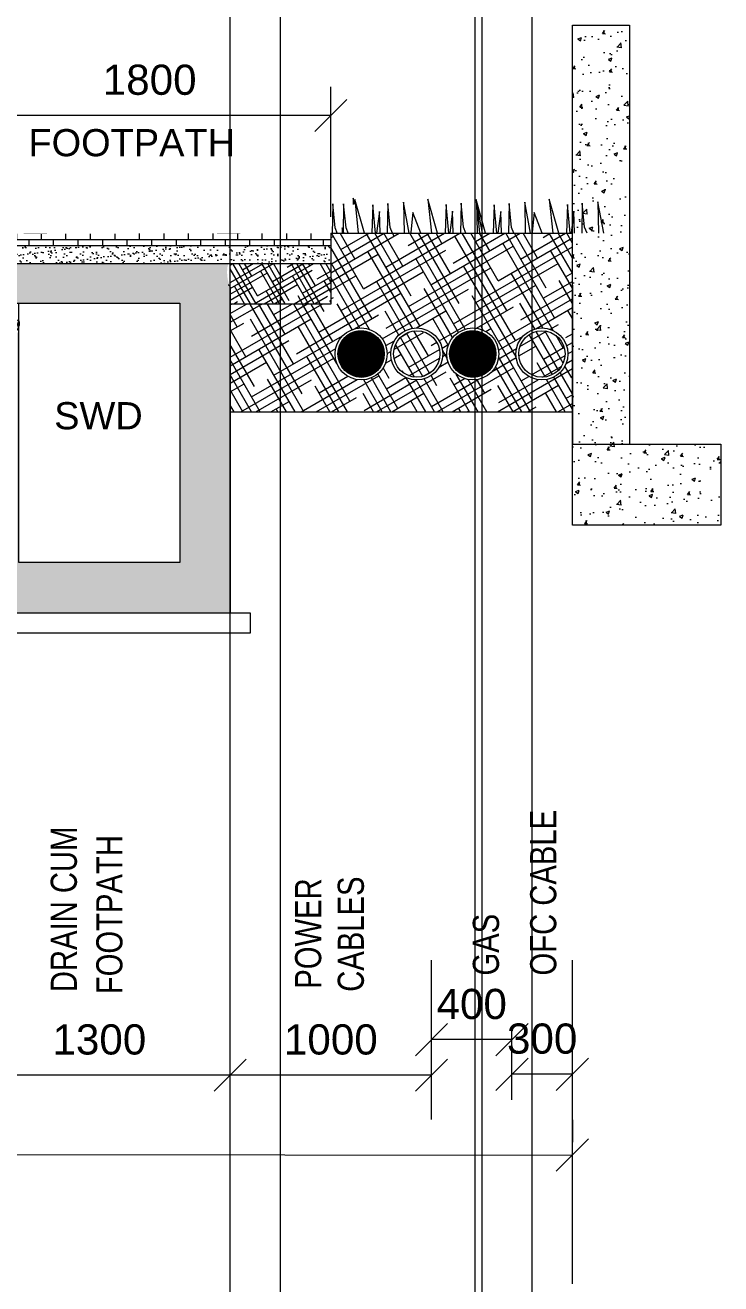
# Model space of a CAD drawing. Header units: inches. Extents: x 1863003 to 1881330, y 133141 to 515800.
# Drawn here: x 1876024 to 1879480, y 159774 to 166031 of the extents above; entities that cross this region are included whole.
import ezdxf

# ---------------------------------------------------------------- set-up
doc = ezdxf.new("R2010")
doc.units = ezdxf.units.IN
doc.header["$MEASUREMENT"] = 0
doc.layers.get('0').update_dxf_attribs({"color": 4, "linetype": 'ELEC_LINE', "lineweight": 13})
doc.layers.get('Defpoints').update_dxf_attribs({"lineweight": 13})
doc.layers.add('DIM', color=7, linetype='Continuous', lineweight=13)
doc.layers.add('DIMEN', color=7, linetype='Continuous', lineweight=13)
doc.styles.add('ARIAL', font='arial.ttf')
doc.styles.get("Standard").update_dxf_attribs({"font": 'romans.shx'})
doc.linetypes.add('ELEC_LINE', pattern='A,12.7,-5.08,["EL",Standard,S=2.54,R=0,X=-2.54,Y=-1.27],-5.08', length=22.86)
doc.dimstyles.get("Standard").update_dxf_attribs({"dimtxt": 180, "dimasz": 160, "dimexe": 50, "dimexo": 50, "dimgap": 100, "dimtad": 1, "dimdec": 0, "dimzin": 0, "dimdsep": 46, "dimtxsty": 'ARIAL', "dimcen": 0.09, "dimclrd": 256, "dimclre": 256, "dimclrt": 256, "dimadec": 0, "dimazin": 0, "dimtm": 1e-09, "dimtfac": 1, "dimtdec": 0, "dimtofl": 0, "dimtmove": 0, "dimatfit": 3, "dimfxl": 0, "dimtolj": 1, "dimtzin": 0, "dimlwd": 9, "dimlwe": -1, "dimarcsym": 0})

# ---------------------------------------------------------------- blocks, each defined once
blk = doc.blocks.new('_Oblique')
at = {"color": 0, "linetype": 'ByBlock', "lineweight": -2}
blk.add_line((-0.5, -0.5), (0.5, 0.5), dxfattribs=at)
blk = doc.blocks.new('*D245')
at = {"layer": 'Defpoints', "color": 0, "ltscale": 0.02}
for p in [(1875742.303417261, 160811.027869636), (1875742.303417261, 160811.027869636), (1877042.303417261, 160811.027869636)]:
    blk.add_point(p, dxfattribs=at)
at = {"layer": 'DIMEN', "lineweight": 9, "ltscale": 0.02}
blk.add_line((1877042.303417261, 160811.027869636), (1875742.303417261, 160811.027869636), dxfattribs=at)
at = {"layer": 'DIMEN', "lineweight": 9, "ltscale": 0.02, "xscale": 160, "yscale": 160, "zscale": 160, "rotation": 180}
blk.add_blockref('_Oblique', (1875742.303417261, 160811.027869636), dxfattribs=at)
at = {"layer": 'DIMEN', "lineweight": 9, "ltscale": 0.02, "xscale": 160, "yscale": 160, "zscale": 160}
blk.add_blockref('_Oblique', (1877042.303417261, 160811.027869636), dxfattribs=at)
at = {"layer": 'DIMEN', "ltscale": 0.02, "insert": (1876392.303417261, 160987.6649774122), "char_height": 150, "attachment_point": 5, "style": 'ARIAL'}
blk.add_mtext('\\A1;1300', dxfattribs=at)
blk = doc.blocks.new('*D249')
at = {"layer": 'Defpoints', "color": 0, "ltscale": 0.02}
for p in [(1867442.303417261, 160646.2464845365), (1878742.303417261, 160638.6935116831), (1878742.153301422, 160414.1052582053)]:
    blk.add_point(p, dxfattribs=at)
at = {"layer": 'DIMEN', "ltscale": 0.02}
for p, q in [((1867442.269997034, 160596.2464957056), (1867442.119881195, 160371.6582422278)), ((1878742.269997034, 160588.6935228522), (1878742.119881195, 160364.1052693744))]:
    blk.add_line(p, q, dxfattribs=at)
at = {"layer": 'DIMEN', "lineweight": 9, "ltscale": 0.02}
blk.add_line((1867442.153301421, 160421.6582310587), (1878742.153301422, 160414.1052582053), dxfattribs=at)
at = {"layer": 'DIMEN', "lineweight": 9, "ltscale": 0.02, "xscale": 160, "yscale": 160, "zscale": 160}
for p, rotation in [((1867442.153301421, 160421.6582310587), 179.9617032386878), ((1878742.153301422, 160414.1052582053), 359.9617032386878)]:
    blk.add_blockref('_Oblique', p, dxfattribs=dict(at, rotation=rotation))
at = {"layer": 'DIMEN', "ltscale": 0.02, "insert": (1873092.272016175, 160595.4908454756), "char_height": 150, "attachment_point": 5, "rotation": 359.9617032386878, "style": 'ARIAL'}
blk.add_mtext('\\A1;12000 ROW', dxfattribs=at)
blk = doc.blocks.new('*D250')
at = {"layer": 'Defpoints', "color": 0, "ltscale": 0.02}
for p in [(1878442.303417261, 160815.3306194593), (1878442.303417261, 160638.6935116831), (1878742.303417261, 160638.6935116831)]:
    blk.add_point(p, dxfattribs=at)
at = {"layer": 'DIMEN', "ltscale": 0.02}
for p, q in [((1878442.303417261, 160688.6935116831), (1878442.303417261, 160865.3306194593)), ((1878742.303417261, 160688.6935116831), (1878742.303417261, 160865.3306194593))]:
    blk.add_line(p, q, dxfattribs=at)
at = {"layer": 'DIMEN', "lineweight": 9, "ltscale": 0.02}
blk.add_line((1878742.303417261, 160815.3306194593), (1878442.303417261, 160815.3306194593), dxfattribs=at)
at = {"layer": 'DIMEN', "lineweight": 9, "ltscale": 0.02, "xscale": 160, "yscale": 160, "zscale": 160, "rotation": 180}
blk.add_blockref('_Oblique', (1878442.303417261, 160815.3306194593), dxfattribs=at)
at = {"layer": 'DIMEN', "lineweight": 9, "ltscale": 0.02, "xscale": 160, "yscale": 160, "zscale": 160}
blk.add_blockref('_Oblique', (1878742.303417261, 160815.3306194593), dxfattribs=at)
at = {"layer": 'DIMEN', "ltscale": 0.02, "insert": (1878592.303417261, 160991.9677272356), "char_height": 150, "attachment_point": 5, "style": 'ARIAL'}
blk.add_mtext('\\A1;300', dxfattribs=at)
blk = doc.blocks.new('*D251')
at = {"layer": 'Defpoints', "color": 0, "ltscale": 0.02}
for p in [(1878042.303417261, 160987.6138177942), (1878042.303417261, 160811.027869636), (1878442.303417261, 160811.027869636)]:
    blk.add_point(p, dxfattribs=at)
at = {"layer": 'DIMEN', "ltscale": 0.02}
for p, q in [((1878042.303417261, 160861.027869636), (1878042.303417261, 161037.6138177942)), ((1878442.303417261, 160861.027869636), (1878442.303417261, 161037.6138177942))]:
    blk.add_line(p, q, dxfattribs=at)
at = {"layer": 'DIMEN', "lineweight": 9, "ltscale": 0.02}
blk.add_line((1878442.303417261, 160987.6138177942), (1878042.303417261, 160987.6138177942), dxfattribs=at)
at = {"layer": 'DIMEN', "lineweight": 9, "ltscale": 0.02, "xscale": 160, "yscale": 160, "zscale": 160, "rotation": 180}
blk.add_blockref('_Oblique', (1878042.303417261, 160987.6138177942), dxfattribs=at)
at = {"layer": 'DIMEN', "lineweight": 9, "ltscale": 0.02, "xscale": 160, "yscale": 160, "zscale": 160}
blk.add_blockref('_Oblique', (1878442.303417261, 160987.6138177942), dxfattribs=at)
at = {"layer": 'DIMEN', "ltscale": 0.02, "insert": (1878242.303417261, 161164.1997659524), "char_height": 150, "attachment_point": 5, "style": 'ARIAL'}
blk.add_mtext('\\A1;400', dxfattribs=at)
blk = doc.blocks.new('*D252')
at = {"layer": 'Defpoints', "color": 0, "ltscale": 0.02}
for p in [(1877042.303417261, 160811.027869636), (1877042.303417261, 160811.027869636), (1878042.303417261, 160811.027869636)]:
    blk.add_point(p, dxfattribs=at)
at = {"layer": 'DIMEN', "lineweight": 9, "ltscale": 0.02}
blk.add_line((1878042.303417261, 160811.027869636), (1877042.303417261, 160811.027869636), dxfattribs=at)
at = {"layer": 'DIMEN', "lineweight": 9, "ltscale": 0.02, "xscale": 160, "yscale": 160, "zscale": 160, "rotation": 180}
blk.add_blockref('_Oblique', (1877042.303417261, 160811.027869636), dxfattribs=at)
at = {"layer": 'DIMEN', "lineweight": 9, "ltscale": 0.02, "xscale": 160, "yscale": 160, "zscale": 160}
blk.add_blockref('_Oblique', (1878042.303417261, 160811.027869636), dxfattribs=at)
at = {"layer": 'DIMEN', "ltscale": 0.02, "insert": (1877542.303417261, 160987.6138177942), "char_height": 150, "attachment_point": 5, "style": 'ARIAL'}
blk.add_mtext('\\A1;1000', dxfattribs=at)
blk = doc.blocks.new('*D357')
at = {"layer": 'Defpoints', "color": 0, "ltscale": 0.02}
for p in [(1875742.274070687, 165582.5886607658), (1875742.274070687, 165481.9390446051), (1877542.274070687, 165481.9390446051)]:
    blk.add_point(p, dxfattribs=at)
at = {"layer": 'DIMEN', "ltscale": 0.02}
for p, q in [((1875742.274070687, 165531.9390446051), (1875742.274070687, 165632.5886607658)), ((1877542.274070687, 165531.9390446051), (1877542.274070687, 165632.5886607658))]:
    blk.add_line(p, q, dxfattribs=at)
at = {"layer": 'DIMEN', "lineweight": 9, "ltscale": 0.02}
blk.add_line((1877542.274070687, 165582.5886607658), (1875742.274070687, 165582.5886607658), dxfattribs=at)
at = {"layer": 'DIMEN', "lineweight": 9, "ltscale": 0.02, "xscale": 160, "yscale": 160, "zscale": 160, "rotation": 180}
blk.add_blockref('_Oblique', (1875742.274070687, 165582.5886607658), dxfattribs=at)
at = {"layer": 'DIMEN', "lineweight": 9, "ltscale": 0.02, "xscale": 160, "yscale": 160, "zscale": 160}
blk.add_blockref('_Oblique', (1877542.274070687, 165582.5886607658), dxfattribs=at)
at = {"layer": 'DIMEN', "ltscale": 0.02, "insert": (1876642.274070687, 165759.174608924), "char_height": 150, "attachment_point": 5, "style": 'ARIAL'}
blk.add_mtext('\\A1;1800', dxfattribs=at)

msp = doc.modelspace()

# ---------------------------------------------------------------- hatches: boundary and pattern name
at = {"layer": 'DIM', "linetype": 'Continuous'}
h = msp.add_hatch(dxfattribs=at)
h.set_pattern_fill('AR-CONC')
h.set_pattern_definition([(49.99999999999999, (-750, -347582.644650226), (182.184668996004, -15.93908553890309), [19.05, -209.55]), (355, (-750, -347582.644650226), (-35.24342142496934, 191.0568452390351), [15.24, -167.64058417]), (100.4514447, (-734.8179929999169, -347583.972903726), (146.9412470903533, 175.1177519121951), [16.19000879999999, -178.0902445999999]), (46.18420000000001, (-750, -347531.844650226), (271.0790408921299, -42.04232793272715), [28.575, -314.325]), (96.63555760999992, (-727.4100999999791, -347535.348150226), (237.404134051503, 247.4261245977215), [24.28502314, -267.13560816]), (351.1841511700001, (-750, -347531.844650226), (237.404134064977, 247.4261245855326), [22.85996707, -251.45973192]), (21, (-724.6000000000931, -347544.544650226), (151.6143912691325, -102.2651981870876), [19.05, -209.55]), (326.0000000000001, (-724.6000000000931, -347544.544650226), (61.80202834764707, 184.1879661223193), [15.24, -167.64]), (71.45144499999999, (-711.9654673999175, -347553.066750126), (213.4164192787161, 81.92276888590524), [16.1900088, -178.0899376]), (37.50000000000001, (-750, -347582.644650226), (3.088603250591817, 84.55503887315311), [0, -165.608, 0, -170.18, 0, -168.275]), (7.499999999999999, (-750, -347582.644650226), (66.81966251030575, 100.1805748181195), [0, -97.02799999999999, 0, -161.798, 0, -64.135]), (327.5, (-806.6419999999925, -347582.644650226), (135.5905951668714, -5.728743992673444), [0, -63.5, 0, -198.12, 0, -262.89]), (317.5, (-832.0419999998994, -347582.644650226), (148.129181386018, 25.42649103333303), [0, -82.55, 0, -131.572, 0, -186.69])])
h.paths.add_polyline_path([(1879026.77256499, 166031.4988495655), (1878742.303417261, 166031.4988495655), (1878742.303417261, 164902.7659324092), (1878748.777303586, 164973.0762449796), (1878742.303417261, 164751.0164932109), (1878742.303417261, 163947.5108432011), (1879026.77256499, 163947.5108432011)])
h.paths.add_polyline_path([(1879479.828695668, 163947.5108432011), (1878742.303417261, 163947.5108432011), (1878742.303417261, 163545.0886475202), (1879479.828695668, 163545.0886475202)])
h = msp.add_hatch(dxfattribs=at)
h.set_pattern_fill('AR-BRSTD', scale=0.6)
h.set_pattern_definition([(0, (1949.999999999302, -347325.0341684531), (0, 40.64508), []), (90, (1949.999999999302, -347325.0341684531), (-60.95999999999999, 40.64508), [40.64508, -40.64508])])
h.paths.add_polyline_path([(1877542.274070687, 164996.6033789085), (1877542.274070687, 164936.6033789085), (1875742.303417261, 164936.6033789085), (1875762.303417261, 164993.5322290454)])
at = {"layer": 'DIM', "linetype": 'Continuous', "ltscale": 0.02}
h = msp.add_hatch(dxfattribs=at)
h.set_pattern_fill('HOUND', color=31, scale=600, angle=30, style=0)
h.set_pattern_definition([(29.99999999999999, (0, 0), (111.1538105676658, 107.4759526419164), [600, -300]), (120, (0, 0), (42.52404735808353, -148.6538105676658), [599.9999999999999, -299.9999999999999])])
h.paths.add_polyline_path([(1878742.303417261, 164996.6033789085), (1877542.274070687, 164996.6033789085), (1877542.274070687, 164645.1952928058), (1877042.303417261, 164645.1952928058), (1877042.303417261, 164108.9520081244), (1878742.303417261, 164108.9520081244)])
h.paths.add_polyline_path([(1878376.840648338, 164396.7877597163, -1), (1878118.399854848, 164396.7877597163, -1)], flags=16)
h.paths.add_polyline_path([(1878098.239776324, 164396.7877597163, -1), (1877839.798982835, 164396.7877597163, -1)], flags=16)
h.paths.add_polyline_path([(1878362.836584421, 164396.7877597163, -1), (1878132.403918765, 164396.7877597163, -1)], flags=0)
h.paths.add_polyline_path([(1878084.235712407, 164396.7877597163, -1), (1877853.803046752, 164396.7877597163, -1)], flags=0)
h.paths.add_polyline_path([(1877822.045443517, 164396.7877597163, -1), (1877563.604650027, 164396.7877597163, -1)], flags=16)
h.paths.add_polyline_path([(1877808.0413796, 164396.7877597163, -1), (1877577.608713944, 164396.7877597163, -1)], flags=0)
h.paths.add_polyline_path([(1878720.349089828, 164396.7877597163, -1), (1878461.908296339, 164396.7877597163, -1)], flags=16)
h.paths.add_polyline_path([(1878706.345025911, 164396.7877597163, -1), (1878475.912360256, 164396.7877597163, -1)], flags=0)
at = {"layer": 'DIM', "linetype": 'Continuous'}
h = msp.add_hatch(dxfattribs=at)
h.set_pattern_fill('AR-SAND')
h.set_pattern_definition([(37.50000000000001, (1949.999999999302, -347325.0341684531), (-1.600031295984046, 48.94132373293424), [0, -38.608, 0, -43.18, 0, -41.275]), (7.499999999999999, (1949.999999999302, -347325.0341684531), (44.95232831380027, 71.68251005683543), [0, -20.828, 0, -34.798, 0, -13.335]), (327.5, (1918.757999999216, -347325.0341684531), (79.0992370241458, 0.1437184678545762), [0, -12.7, 0, -45.72, 0, -59.69]), (317.5, (1918.757999999216, -347325.0341684531), (76.35564524722972, 22.29293232572163), [0, -6.35, 0, -29.972, 0, -34.29])])
h.paths.add_polyline_path([(1877542.274070687, 164936.6033789085), (1877542.274070687, 164846.6033789085), (1875742.303417261, 164846.6033789085), (1875742.274070687, 164936.6033789085)])
h = msp.add_hatch(dxfattribs=at)
h.set_pattern_fill('AR-CONC', scale=10)
h.set_pattern_definition([(49.99999999999999, (0, -271416.9108993956), (71.72601826007535, -6.275213498259511), [7.5, -82.5]), (355, (0, -271416.9108993956), (-13.8751333613, 75.21921337000119), [6, -66]), (100.45144446, (5.9771681, -271417.4338337956), (57.8508846727112, 68.94399909686294), [6.374019199999998, -70.11421119999997]), (46.18420000000001, (0, -271396.9108993956), (106.7241330671572, -16.55192807930765), [11.25, -123.75]), (96.63563549, (8.8936745, -271398.2902300956), (93.46619456742283, 97.41186007745505), [9.5610342, -105.171376]), (351.1841639899999, (0, -271396.9108993956), (93.46619450547732, 97.41186002699902), [9, -99.0000001]), (21, (10, -271401.9108993956), (59.69070521184616, -40.26188906653388), [7.5, -82.5]), (326.0000000000001, (10, -271401.9108993956), (24.33153319215817, 72.5150045046853), [6, -66]), (71.45144474, (14.9742254, -271405.2660567956), (84.02223767299711, 32.25311528063538), [6.374019000000001, -70.1142112]), (37.50000000000001, (0, -271416.9108993956), (1.215985531729067, 33.28938538313115), [0, -65.19999999999999, 0, -67, 0, -66.25]), (7.499999999999999, (0, -271416.9108993956), (26.30695374421486, 39.44117118823603), [0, -38.2, 0, -63.7, 0, -25.25]), (327.5, (-22.3, -271416.9108993956), (53.3822436172409, -2.255487173437976), [0, -25, 0, -78, 0, -103.5]), (317.5, (-32.3, -271416.9108993956), (58.31861693423862, 10.01049823323177), [0, -32.5, 0, -51.8, 0, -73.5])])
edge = h.paths.add_edge_path()
edge.add_arc((1877209.649685939, 164802.4521268571), 182.7594924258065, 166.0201188882999, 203.6998144574025, ccw=False)
edge.add_line((1877032.303417261, 164846.6033789085), (1875792.303417261, 164846.6033789085))
edge.add_arc((1881722.129583455, 162256.2099341344), 6470.933206270354, 156.4023035529412, 157.5338840571957)
edge.add_line((1875742.303417261, 164728.9928971357), (1875742.303417261, 164649.06694046))
edge.add_line((1875742.303417261, 164649.06694046), (1876792.303417261, 164649.06694046))
edge.add_line((1876792.303417261, 164649.06694046), (1876792.303417261, 163359.4548447532))
edge.add_line((1876792.303417261, 163359.4548447532), (1875992.303417261, 163359.4548447532))
edge.add_line((1875992.303417261, 163359.4548447532), (1875992.303417261, 164500.7569224047))
edge.add_line((1875992.303417261, 164500.7569224047), (1875742.303417261, 164588.9928971357))
edge.add_line((1875742.303417261, 164588.9928971357), (1875742.303417261, 163109.4548447532))
edge.add_line((1875742.303417261, 163109.4548447532), (1877042.303417261, 163109.4548447532))
edge.add_line((1877042.303417261, 163109.4548447532), (1877042.303417261, 164728.9928971357))
at = {"layer": 'DIM', "linetype": 'Continuous', "ltscale": 0.02}
h = msp.add_hatch(dxfattribs=at)
h.set_pattern_fill('HOUND', color=130, scale=400, angle=30, style=0)
h.set_pattern_definition([(29.99999999999999, (1949.999999999302, -347325.0341684531), (74.10254037844388, 71.65063509461096), [400, -200]), (120, (1949.999999999302, -347325.0341684531), (28.34936490538902, -99.10254037844388), [399.9999999999994, -199.9999999999997])])
h.paths.add_polyline_path([(1877542.274070687, 164846.6033789085), (1877542.274070687, 164646.6033789086), (1877042.303417261, 164646.6033789086), (1877042.303417261, 164846.6033789085)])
h = msp.add_hatch(dxfattribs=at)
h.set_pattern_fill('ANSI31')
h.set_pattern_definition([(45, (0, 194.8812001207843), (-0.08838834764831845, 0.08838834764831845), [])])
h.paths.add_polyline_path([(1877808.0413796, 164396.7877597163, 1), (1877577.608713944, 164396.7877597163, 1)])
h.paths.add_polyline_path([(1878362.836584421, 164396.7877597163, 1), (1878132.403918765, 164396.7877597163, 1)])

# ---------------------------------------------------------------- linework, layer by layer
at = {"color": 7, "linetype": 'Continuous', "ltscale": 0.02}
msp.add_line((1877042.303417261, 164704.1616605594), (1877042.303417261, 164846.6033789085), dxfattribs=at)
at = {"color": 8, "linetype": 'Continuous', "ltscale": 0.02}
for p in [(1877042.303417261, 502880.9297705453), (1877292.303417261, 500369.9108982697), (1878259.153346671, 500590.1132772009), (1878293.434488517, 500590.1132772009), (1878542.303417261, 500369.9108982697)]:
    msp.add_xline(p, (0, 1), dxfattribs=at)
at = {"color": 66, "linetype": 'Continuous', "lineweight": 9, "ltscale": 0.25, "flags": 128}
for points in [[(1877663.110516916, 165140.4610791822), (1877652.569998142, 165171.4898365492), (1877652.716576844, 165140.4610791823)], [(1877708.760077257, 164996.6033789085), (1877661.094189425, 165164.385152196), (1877678.423434651, 164996.6033789085)], [(1877849.166081757, 164996.6033789085), (1877837.348420649, 165025.8462821473), (1877825.679237626, 165145.5254565881), (1877822.66445883, 164996.6033789085)], [(1877932.011855555, 164996.6033789085), (1877903.008139485, 165151.3804394735), (1877906.046081893, 164996.6033789085)], [(1878072.623204106, 164996.6033789085), (1878024.603030612, 165165.6322217269), (1878042.061078707, 164996.6033789085)], [(1878213.178889496, 164996.6033789085), (1878200.857261837, 165027.0933516782), (1878189.188078814, 165146.7725261191), (1878186.14805434, 164996.6033789085)], [(1878311.306375936, 164996.6033789085), (1878263.640488104, 165164.385152196), (1878280.96973333, 164996.6033789085)], [(1878295.754385446, 164996.6033789085), (1878266.516980674, 165152.6275090046), (1878269.579400387, 164996.6033789085)], [(1878451.712380436, 164996.6033789085), (1878439.894719328, 165025.8462821473), (1878428.225536305, 165145.5254565881), (1878425.210757509, 164996.6033789085)], [(1878534.558154234, 164996.6033789085), (1878505.554438165, 165151.3804394735), (1878508.592380572, 164996.6033789085)], [(1878675.169502785, 164996.6033789085), (1878627.149329292, 165165.6322217269), (1878644.607377386, 164996.6033789085)], [(1878815.725188175, 164996.6033789085), (1878803.403560516, 165027.0933516782), (1878791.734377493, 165146.7725261191), (1878788.69435302, 164996.6033789085)], [(1878898.300684126, 164996.6033789085), (1878869.063279353, 165152.6275090046), (1878872.125699066, 164996.6033789085)], [(1877575.861375955, 164993.5322290454), (1877563.651649131, 165023.7453022441), (1877551.982466108, 165143.4244766851), (1877548.94804719, 164993.5322290454)], [(1877629.896030559, 164993.5322290454), (1877617.686303735, 165023.7453022441), (1877606.017120712, 165143.4244766851), (1877602.982701794, 164993.5322290454)], [(1877764.667655261, 164996.6033789085), (1877751.522173024, 165138.2637146045), (1877746.661924386, 164996.6033789085)], [(1877787.118438051, 164996.6033789085), (1877784.081298524, 165104.8512244583), (1877769.799826137, 164996.6033789085)], [(1877990.156918087, 164996.6033789085), (1877949.584545259, 165099.9898857366), (1877940.057404266, 165002.6123033285), (1877939.706870577, 164996.6033789085)], [(1878128.292219247, 164996.6033789085), (1878115.031014212, 165139.5107841355), (1878110.127979653, 164996.6033789085)], [(1878150.662268612, 164996.6033789085), (1878147.590139712, 165106.0982939892), (1878133.144137592, 164996.6033789085)], [(1878367.21395394, 164996.6033789085), (1878354.068471703, 165138.2637146045), (1878349.208223066, 164996.6033789085)], [(1878389.664736731, 164996.6033789085), (1878386.627597203, 165104.8512244583), (1878372.346124816, 164996.6033789085)], [(1878592.703216766, 164996.6033789085), (1878552.130843938, 165099.9898857366), (1878542.603702945, 165002.6123033285), (1878542.253169256, 164996.6033789085)], [(1878730.838517926, 164996.6033789085), (1878717.577312891, 165139.5107841355), (1878712.674278332, 164996.6033789085)], [(1878753.208567291, 164996.6033789085), (1878750.136438391, 165106.0982939892), (1878735.690436271, 164996.6033789085)], [(1877609.075862312, 164993.5322290453), (1877598.535343539, 165024.5609864123), (1877598.68192224, 164993.5322290454)]]:
    msp.add_lwpolyline(points, dxfattribs=at)
at = {"color": 83, "linetype": 'Continuous', "ltscale": 0.02}
msp.add_lwpolyline([(1877542.274070687, 164996.6033789085), (1878742.303417261, 164996.6033789085)], dxfattribs=at)
at = {"color": 7, "linetype": 'Continuous', "ltscale": 0.02}
for points in [[(1877042.303417261, 164728.9928971357), (1877042.303417261, 163109.4548447532)], [(1877542.274070687, 164645.1952928058), (1877042.303417261, 164645.1952928058)], [(1877042.303417261, 164108.9520081244), (1878742.303417261, 164108.9520081244)]]:
    msp.add_lwpolyline(points, dxfattribs=at)
msp.add_lwpolyline([(1875992.303417261, 164560.8309657273, -0.3078641163322294), (1875973.449296604, 164507.4113692601), (1875992.303417261, 164560.8309657291), (1875742.303417261, 164649.06694046), (1876792.303417261, 164649.06694046), (1876792.303417261, 163359.4548447532), (1875992.303417261, 163359.4548447532), (1875992.303417261, 164649.06694046)], format="xyb", dxfattribs=at)
msp.add_lwpolyline([(1877142.303417261, 163109.4548447532), (1877142.303417261, 163009.4548447532), (1875642.303417261, 163009.4548447532), (1875642.303417261, 163109.4548447532)], close=True, dxfattribs=at)
at = {"color": 8, "linetype": 'Continuous', "ltscale": 0.02}
for points in [[(1877042.303417261, 160590.8254907047), (1877042.303417261, 161383.1853822316)], [(1877042.303417261, 160590.8254907047), (1877042.303417261, 161383.1853822316)], [(1878042.303417261, 160590.8254907047), (1878042.303417261, 161383.1853822316)], [(1878742.303417261, 159773.6519371527), (1878742.303417261, 161383.1853822316)], [(1878742.303417261, 160590.8254907047), (1878742.303417261, 161383.1853822316)]]:
    msp.add_lwpolyline(points, dxfattribs=at)
at = {"color": 2, "linetype": 'Continuous', "ltscale": 0.02}
msp.add_arc((1877032.303417261, 164728.9928971357), 10, 0, 90, dxfattribs=at)
at = {"layer": 'DIM', "color": 7, "linetype": 'Continuous'}
for points in [[(1878742.303417261, 163947.5108432011), (1878742.303417261, 166031.4988495655), (1879026.77256499, 166031.4988495655), (1879026.77256499, 163947.5108432011)], [(1877542.274070687, 164996.6033789085), (1877542.274070687, 164645.1952928058)], [(1875742.303417261, 164936.6033789085), (1877542.274070687, 164936.6033789085)], [(1875742.303417261, 164846.6033789085), (1877542.274070687, 164846.6033789085)], [(1878742.303417261, 164738.9928971357), (1878742.303417261, 163947.5108432011)], [(1878742.303417261, 163947.5108432011), (1879479.828695668, 163947.5108432011), (1879479.828695668, 163545.0886475202), (1878742.303417261, 163545.0886475202), (1878742.303417261, 163947.5108432011)]]:
    msp.add_lwpolyline(points, dxfattribs=at)
at = {"layer": 'DIM', "color": 8, "linetype": 'Continuous'}
msp.add_lwpolyline([(1877542.274070687, 165078.5345045767), (1877542.274070687, 165724.6533709126)], dxfattribs=at)
at = {"layer": 'DIM', "color": 7, "linetype": 'Continuous', "const_width": 0.2}
msp.add_lwpolyline([(1877542.274070687, 164996.6033789085), (1875762.303417261, 164993.5322290454, 0.414213562373095), (1875742.303417261, 164973.5322290454), (1875742.303417261, 163109.4548447532)], format="xyb", dxfattribs=at)
at = {"layer": 'DIM', "color": 7, "linetype": 'Continuous'}
for centre, radius in [((1877692.825046772, 164396.7877597163), 129.2203967447354), ((1878247.620251593, 164396.7877597163), 129.2203967447354), ((1877692.825046772, 164396.7877597163), 115.2163328276442), ((1878247.620251593, 164396.7877597163), 115.2163328276442)]:
    msp.add_circle(centre, radius, dxfattribs=at)
at = {"layer": 'DIM', "color": 4, "linetype": 'Continuous'}
for centre, radius in [((1877969.019379579, 164396.7877597163), 129.2203967447354), ((1878591.128693083, 164396.7877597163), 129.2203967447354), ((1877969.019379579, 164396.7877597163), 115.2163328276442), ((1878591.128693083, 164396.7877597163), 115.2163328276442)]:
    msp.add_circle(centre, radius, dxfattribs=at)

# ---------------------------------------------------------------- texts
at = {"layer": 'DIMEN', "linetype": 'Continuous', "style": 'ARIAL'}
for s, p in [('FOOTPATH', (1876039.781840328, 165379.8533505495)), ('SWD', (1876167.807787647, 164022.3336828646))]:
    msp.add_text(s, height=135, dxfattribs=at).set_placement(p)
at = {"layer": 'DIMEN', "linetype": 'Continuous', "style": 'ARIAL', "width": 0.8}
for s, p in [('OFC CABLE', (1878662.530583704, 161306.6850281319)), ('DRAIN CUM', (1876280.509199147, 161223.7902767807)), ('FOOTPATH', (1876507.000226287, 161213.7376969492)), ('POWER', (1877494.452384167, 161240.9714051213)), ('CABLES', (1877706.410400694, 161225.6304489828)), ('GAS', (1878377.756850328, 161306.4792221299))]:
    msp.add_text(s, height=130, rotation=90, dxfattribs=at).set_placement(p)

# ---------------------------------------------------------------- dimensions: what is measured, and where the dimension line sits
at = {"layer": 'DIMEN', "ltscale": 0.02}
for p1, p2, distance, picture, middle in [((1877542.274070687, 165481.9390446051), (1875742.274070687, 165481.9390446051), -100.64961616069195, '*D357', (1876642.274070687, 165759.174608924)), ((1877042.303417261, 160811.027869636), (1875742.303417261, 160811.027869636), 0, '*D245', (1876392.303417261, 160987.6649774122)), ((1878042.303417261, 160811.027869636), (1877042.303417261, 160811.027869636), 0, '*D252', (1877542.303417261, 160987.6138177942))]:
    dim = msp.add_aligned_dim(p1=p1, p2=p2, distance=distance, dimstyle='Standard', override={"dimtxt": 150, "dimblk1": 'Oblique', "dimblk2": 'Oblique', "dimsah": 1}, dxfattribs=at)
    dim.commit()
    dim.dimension.update_dxf_attribs({"geometry": picture, "text_midpoint": middle})
for base, p1, p2, picture, middle in [((1878042.303417261, 160987.6138177942), (1878442.303417261, 160811.027869636), (1878042.303417261, 160811.027869636), '*D251', (1878242.303417261, 160987.6138177942)), ((1878442.303417261, 160815.3306194593), (1878742.303417261, 160638.6935116831), (1878442.303417261, 160638.6935116831), '*D250', (1878592.303417261, 160815.3306194593))]:
    dim = msp.add_linear_dim(base=base, p1=p1, p2=p2, angle=180, dimstyle='Standard', override={"dimtxt": 150, "dimblk1": 'Oblique', "dimblk2": 'Oblique', "dimsah": 1}, dxfattribs=at)
    dim.commit()
    dim.dimension.update_dxf_attribs({"geometry": picture, "text_midpoint": middle, "dimtype": 161})
dim = msp.add_aligned_dim(p1=(1867442.30341726, 160646.2464845364), p2=(1878742.303417261, 160638.6935116831), distance=-224.5883036468508, text='12000 ROW', dimstyle='Standard', override={"dimtxt": 150, "dimblk1": 'Oblique', "dimblk2": 'Oblique', "dimsah": 1}, dxfattribs=at)
dim.commit()
dim.dimension.update_dxf_attribs({"geometry": '*D249', "text_midpoint": (1873092.272016175, 160595.4908454756)})

doc.saveas('drawing.dxf')
